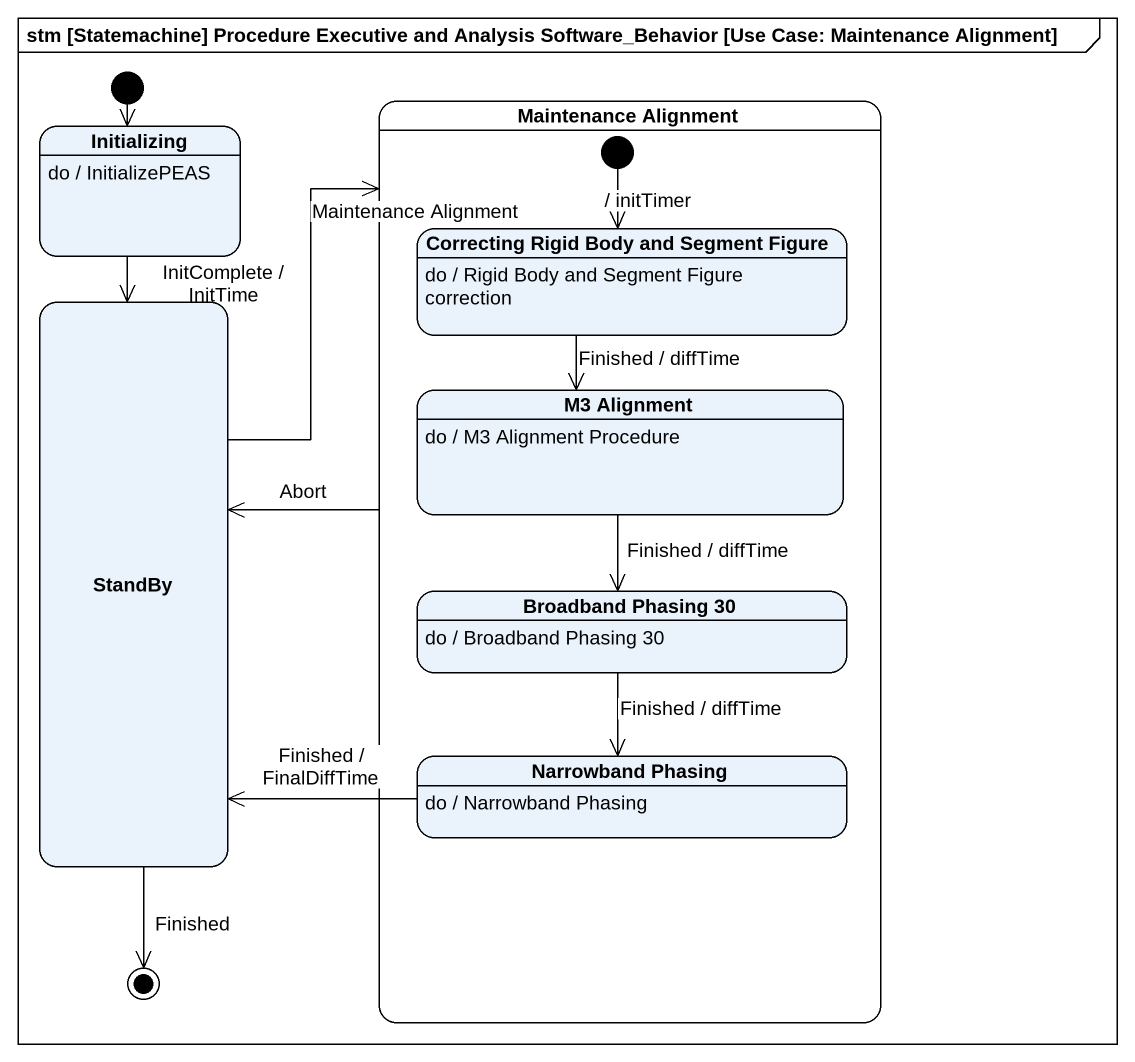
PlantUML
@startuml
mainframe stm [Statemachine] Procedure Executive and Analysis Software_Behavior [Use Case: Maintenance Alignment]
hide empty description
state "Maintenance Alignment" as Maintenance_Alignment {
  state "Correcting Rigid Body and Segment Figure" as Correcting_Rigid_Body_and
  Correcting_Rigid_Body_and : do / Rigid Body and Segment Figure correction
  state "M3 Alignment" as M3_Alignment
  M3_Alignment : do / M3 Alignment Procedure
  state "Broadband Phasing 30" as Broadband_Phasing_30
  Broadband_Phasing_30 : do / Broadband Phasing 30
  state "Narrowband Phasing" as Narrowband_Phasing
  Narrowband_Phasing : do / Narrowband Phasing
  [*] --> Correcting_Rigid_Body_and : / initTimer
}
state Initializing
Initializing : do / InitializePEAS
state StandBy
[*] --> Initializing
Maintenance_Alignment -left-> StandBy : Abort
Initializing --> StandBy : InitComplete / InitTime
Correcting_Rigid_Body_and --> M3_Alignment : Finished / diffTime
StandBy -right-> Maintenance_Alignment : Maintenance Alignment
M3_Alignment --> Broadband_Phasing_30 : Finished / diffTime
Broadband_Phasing_30 --> Narrowband_Phasing : Finished / diffTime
Narrowband_Phasing -left-> StandBy : Finished / FinalDiffTime
StandBy --> [*] : Finished
@enduml
